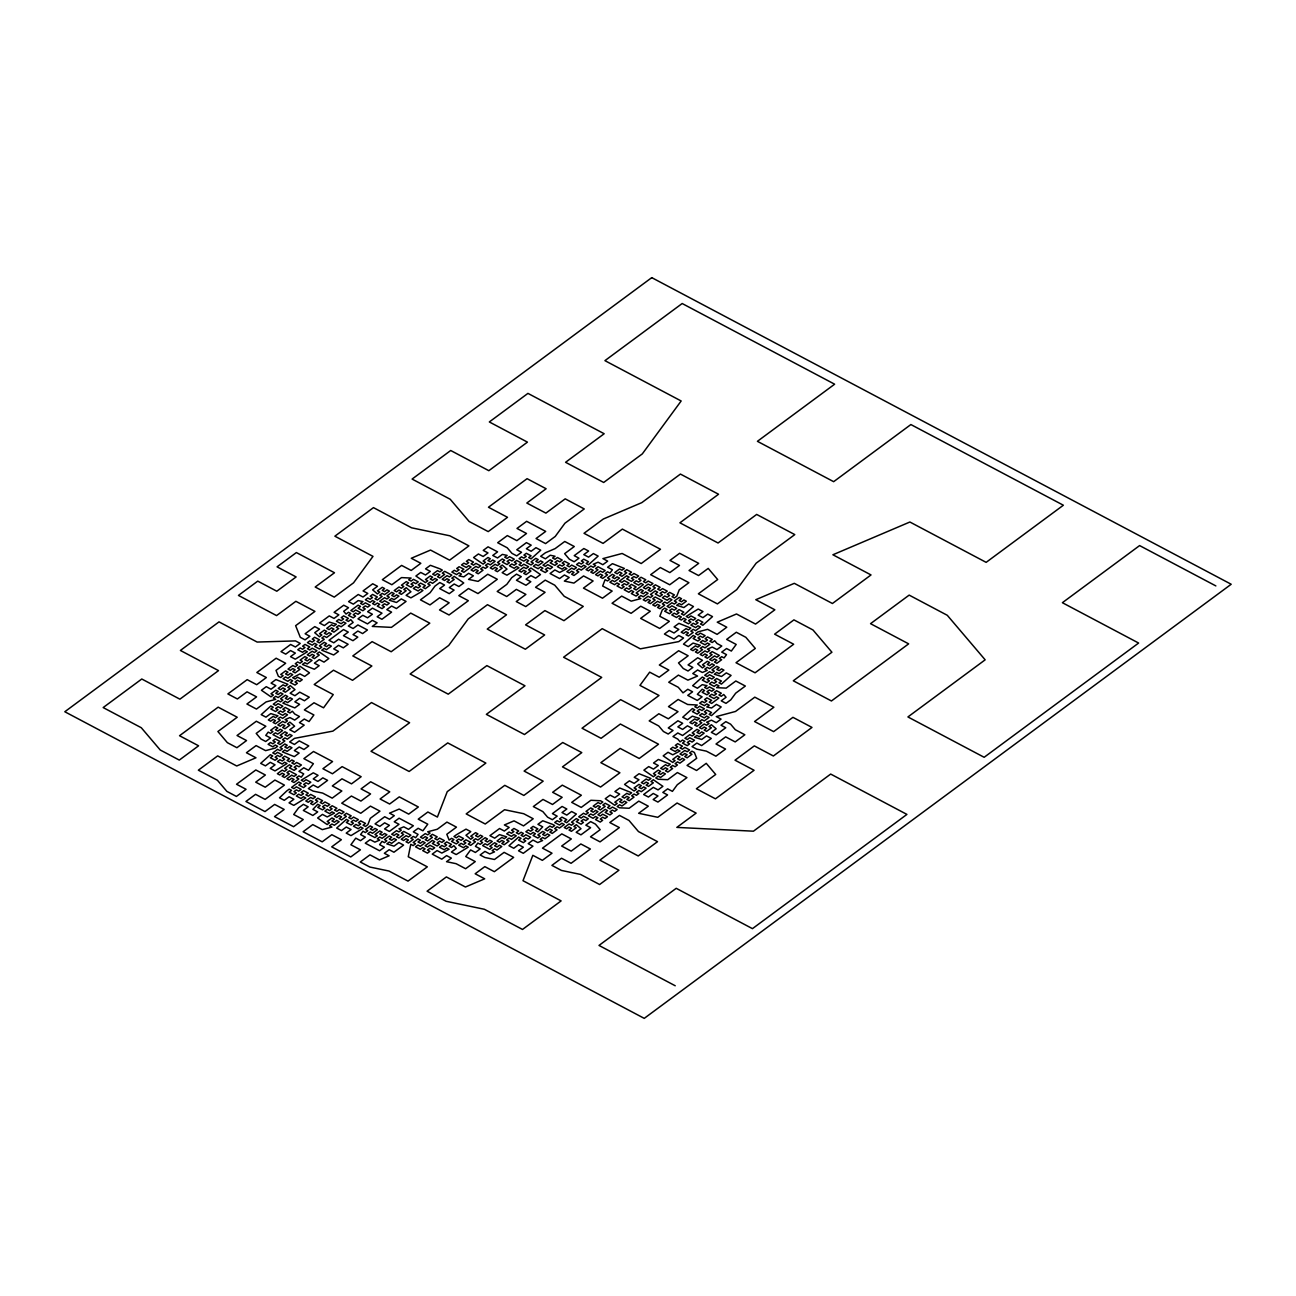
<?xml version="1.0" encoding="UTF-8"?>
<svg xmlns="http://www.w3.org/2000/svg" width="1296" height="1296" viewBox="0 0 1296 1296"><rect width="100%" height="100%" fill="white"/><g stroke="black" fill="none" stroke-linecap="round" stroke-linejoin="round"><path stroke-width="1.5" d="M1215.859 585.922L1139.605 545.584L1062.38 602.705L1138.617 643.043L984.15 757.285L907.913 716.947L985.154 659.826L947.279 615.292L909.16 595.107L870.539 623.668L908.658 643.853L831.433 700.974L793.298 680.789L831.919 652.228L812.981 629.969L793.93 619.877L774.619 634.165L793.67 644.242L755.066 672.802L735.998 662.726L755.309 648.437L745.832 637.308L736.306 632.254L726.651 639.398L736.193 644.452L731.333 651.062L726.57 648.535L721.742 652.115L726.505 654.626L724.075 657.931L721.694 656.683L719.28 658.465L721.661 659.729L716.834 663.293L714.452 662.029L716.866 660.247L714.485 658.984L712.071 660.766L709.69 659.518L714.517 655.938L716.899 657.202L719.312 655.42L712.152 651.629L709.738 653.427L712.136 654.674L707.308 658.255L704.911 656.991L707.324 655.209L704.943 653.945L702.529 655.727L700.148 654.464L704.975 650.9L707.357 652.163L709.771 650.381L707.389 649.118L712.201 647.06L716.963 649.588L721.791 646.024L717.028 643.496L714.663 640.71L712.249 642.492L709.868 641.245L712.282 639.446L707.519 636.935L705.105 638.717L707.486 639.981L705.073 641.763L702.691 640.499L700.277 642.281L705.04 644.809L707.454 643.027L709.835 644.29L705.008 647.854L702.626 646.591L700.213 648.373L702.594 649.636L697.766 653.2L695.385 651.953L697.799 650.155L695.417 648.907L693.004 650.689L690.622 649.426L695.45 645.862L697.831 647.109L700.245 645.327L693.085 643.075L688.257 646.639L683.494 644.128L693.166 635.461L695.547 636.725L693.133 638.507L697.896 641.018L700.31 639.236L697.928 637.972L700.342 636.19L702.724 637.454L705.137 635.672L700.375 633.145L697.961 634.927L695.579 633.679L697.993 631.881L707.6 629.321L717.125 634.36L726.781 627.215L717.255 622.177L736.501 613.98L755.552 624.073L774.862 609.8L755.795 599.708L794.302 583.33L832.421 603.499L871.025 574.938L832.907 554.769L909.889 522.013L986.143 562.351L1063.368 505.229L910.877 424.553L833.652 481.675L757.415 441.32L834.64 384.199L682.166 303.523L604.924 360.644L681.161 400.982L642.298 453.908L603.693 482.468L565.574 462.299L604.179 433.739L527.942 393.385L489.321 421.945L527.44 442.13L488.835 470.691L450.716 450.506L412.096 479.066L450.214 499.252L469.152 521.51L488.219 531.603L507.514 517.315L488.462 507.238L527.083 478.678L546.134 488.754L526.824 503.042L545.891 513.119L565.202 498.847L584.253 508.939L564.943 523.211L555.239 536.447L545.584 543.591L536.058 538.537L545.697 531.409L526.646 521.316L516.991 528.46L526.516 533.498L516.861 540.643L507.335 535.588L497.68 542.732L507.206 547.787L511.952 553.343L516.715 555.871L521.543 552.29L516.78 549.779L526.435 542.635L531.198 545.162L526.37 548.726L531.133 551.254L535.961 547.673L540.724 550.201L531.052 558.868L528.671 557.604L531.085 555.822L526.322 553.295L523.908 555.077L526.289 556.34L523.876 558.122L521.494 556.859L519.08 558.657L523.843 561.168L526.257 559.386L528.638 560.65L526.225 562.432L530.987 564.959L533.401 563.177L531.02 561.913L535.847 558.333L538.229 559.597L535.815 561.379L538.196 562.642L540.61 560.86L542.992 562.124L538.164 565.688L535.783 564.424L533.369 566.222L538.132 568.733L540.545 566.951L542.943 568.215L540.529 569.997L545.292 572.524L547.706 570.742L545.324 569.479L547.738 567.697L550.12 568.944L552.533 567.162L547.754 564.651L545.341 566.433L542.959 565.169L550.201 559.807L552.582 561.071L550.168 562.853L554.947 565.38L557.361 563.598L554.963 562.334L557.377 560.552L559.775 561.816L562.189 560.018L557.41 557.507L554.996 559.289L552.614 558.025L555.028 556.243L550.249 555.239L545.422 558.819L540.659 556.292L545.486 552.728L555.109 548.629L564.764 541.485L574.29 546.523L564.635 553.667L569.381 559.24L574.144 561.767L578.972 558.187L574.209 555.66L583.848 548.532L588.627 551.043L583.799 554.623L588.562 557.134L593.39 553.57L598.153 556.097L588.481 564.748L586.1 563.501L588.514 561.703L583.751 559.192L581.337 560.974L583.718 562.237L581.305 564.019L578.923 562.756L576.509 564.538L581.272 567.065L583.686 565.283L586.067 566.546L581.24 570.11L578.858 568.847L576.445 570.629L578.826 571.892L573.998 575.473L571.617 574.209L574.031 572.427L571.649 571.163L569.236 572.945L566.854 571.682L571.682 568.118L574.063 569.381L576.477 567.583L571.714 565.072L569.3 566.854L566.919 565.591L569.333 563.809L564.57 561.281L562.156 563.063L564.538 564.327L562.124 566.109L559.742 564.862L557.329 566.644L562.091 569.155L564.505 567.373L566.887 568.636L559.661 572.476L554.899 569.948L550.071 573.512L559.597 578.567L564.424 574.987L569.187 577.514L564.359 581.078L573.917 583.087L583.573 575.942L593.114 580.981L583.459 588.125L602.51 598.201L612.166 591.073L602.64 586.019L605.102 579.668L607.484 580.932L609.898 579.15L607.516 577.886L612.344 574.322L614.725 575.57L612.311 577.368L614.693 578.615L617.107 576.833L619.488 578.097L614.66 581.677L612.279 580.414L609.865 582.196L614.628 584.723L617.042 582.925L619.423 584.188L617.009 585.97L621.772 588.497L624.186 586.715L621.805 585.452L624.218 583.67L626.6 584.933L629.014 583.135L624.251 580.624L621.837 582.406L619.456 581.143L626.697 575.797L629.078 577.044L626.665 578.842L631.427 581.353L633.841 579.571L631.46 578.308L633.874 576.526L636.255 577.789L638.669 576.007L633.906 573.48L631.492 575.262L629.111 573.998L631.525 572.216L626.762 569.705L624.348 571.487L626.729 572.751L621.902 576.315L619.52 575.051L621.934 573.269L619.553 572.006L617.139 573.788L614.758 572.524L619.585 568.96L621.967 570.224L624.38 568.442L612.441 563.663L607.613 567.227L612.392 569.754L609.962 573.059L607.581 571.795L605.167 573.577L607.549 574.841L602.721 578.405L600.34 577.157L602.753 575.359L600.372 574.112L597.958 575.894L595.561 574.63L600.388 571.066L602.77 572.314L605.183 570.532L598.039 566.757L595.625 568.539L598.007 569.803L593.179 573.367L590.798 572.103L593.212 570.321L590.83 569.057L588.416 570.839L586.035 569.592L590.863 566.012L593.244 567.275L595.658 565.493L593.276 564.23L598.088 562.189L602.851 564.7L607.678 561.136L602.915 558.608L622.129 553.473L641.196 563.549L660.506 549.277L622.372 529.108L603.077 543.38L584.01 533.304L603.32 519.016L641.812 502.637L680.432 474.077L718.551 494.246L679.93 522.806L718.049 542.992L756.67 514.431L794.788 534.6L756.167 563.161L736.744 589.615L717.433 603.904L698.366 593.811L717.676 579.539L708.215 568.393L698.56 575.537L689.035 570.499L698.69 563.355L679.622 553.279L669.967 560.407L679.493 565.461L669.838 572.589L660.312 567.551L650.657 574.695L669.724 584.771L679.379 577.643L688.905 582.682L679.25 589.826L676.787 596.176L674.374 597.958L671.992 596.695L674.406 594.913L669.643 592.385L667.229 594.184L669.611 595.431L667.197 597.229L664.816 595.966L662.402 597.748L667.165 600.275L669.578 598.477L671.96 599.74L667.132 603.32L664.751 602.057L662.337 603.839L664.718 605.102L659.891 608.666L657.509 607.403L659.923 605.621L657.542 604.357L655.128 606.155L652.747 604.892L657.574 601.312L659.956 602.575L662.369 600.793L655.225 597.002L652.811 598.801L655.193 600.064L650.365 603.628L647.984 602.365L650.398 600.583L648.016 599.319L645.602 601.101L643.221 599.837L648.049 596.273L650.43 597.537L652.844 595.755L650.462 594.491L655.29 590.911L657.671 592.175L655.258 593.957L660.02 596.484L662.434 594.702L660.053 593.438L662.467 591.656L664.848 592.92L667.262 591.138L662.499 588.611L660.085 590.393L657.704 589.129L660.118 587.347L655.355 584.82L652.941 586.618L655.322 587.866L650.495 591.446L648.113 590.182L650.527 588.4L648.146 587.137L645.732 588.919L643.351 587.655L648.162 584.091L650.56 585.355L652.973 583.573L648.194 581.045L645.781 582.827L643.399 581.564L645.813 579.782L641.05 577.271L638.636 579.053L641.018 580.316L638.604 582.098L636.223 580.835L633.809 582.617L638.572 585.144L640.985 583.362L643.367 584.609L636.125 589.972L633.744 588.708L636.158 586.926L631.395 584.399L628.981 586.181L631.363 587.444L628.949 589.226L626.567 587.979L624.154 589.761L628.916 592.272L631.33 590.49L633.728 591.754L631.314 593.536L636.077 596.063L638.491 594.281L636.109 593.017L640.937 589.453L643.318 590.701L640.904 592.499L643.286 593.746L645.7 591.964L648.081 593.228L643.253 596.792L640.872 595.544L638.458 597.326L640.84 598.59L631.233 601.15L621.691 596.111L612.052 603.256L631.103 613.332L640.759 606.204L650.284 611.242L640.629 618.386L659.696 628.463L669.352 621.335L659.826 616.28L662.272 609.93L664.686 608.148L667.084 609.412L664.67 611.194L669.433 613.705L671.846 611.923L669.465 610.659L671.879 608.877L674.26 610.141L676.674 608.359L671.895 605.831L669.481 607.613L667.1 606.366L671.927 602.786L674.309 604.049L676.723 602.267L674.341 601.004L679.169 597.44L681.55 598.703L679.136 600.485L681.518 601.749L683.932 599.951L686.329 601.214L681.502 604.795L679.12 603.531L676.706 605.313L683.867 607.565L688.694 604.001L693.457 606.528L683.786 615.179L681.404 613.931L683.818 612.133L679.055 609.622L676.642 611.404L679.023 612.668L676.609 614.45L674.228 613.186L671.814 614.968L676.577 617.495L678.991 615.713L681.372 616.977L678.958 618.759L681.34 620.023L683.753 618.224L686.135 619.488L683.721 621.27L688.484 623.797L690.898 622.015L688.516 620.752L690.93 618.97L693.311 620.233L695.725 618.451L690.962 615.924L688.549 617.706L686.167 616.442L698.22 609.039L702.983 611.566L698.155 615.13L702.918 617.657L707.746 614.093L712.508 616.604L702.837 625.271L700.456 624.008L702.869 622.226L698.107 619.699L695.693 621.497L698.074 622.744L695.66 624.542L693.279 623.279L690.865 625.061L695.628 627.588L698.042 625.79L700.439 627.053L695.612 630.634L693.214 629.37L690.817 631.152L693.198 632.416L688.37 635.98L685.989 634.716L688.403 632.934L686.005 631.67L683.591 633.452L681.21 632.205L686.038 628.625L688.419 629.888L690.833 628.106L678.91 623.327L674.082 626.891L678.845 629.419L674.017 632.983L669.254 630.472L664.427 634.036L673.969 639.074L678.78 635.51L683.559 638.021L678.731 641.601L640.321 648.842L602.203 628.673L563.582 657.234L601.717 677.403L524.475 734.524L486.356 714.355L524.977 685.795L486.859 665.609L448.238 694.17L410.119 674.001L448.724 645.44L468.164 618.986L487.474 604.697L506.525 614.79L487.231 629.062L525.35 649.231L544.66 634.959L525.593 624.866L544.903 610.594L563.954 620.671L583.265 606.398L564.214 596.306L554.737 585.176L545.211 580.138L535.556 587.266L545.081 592.321L525.771 606.593L516.245 601.555L525.901 594.41L516.375 589.372L506.72 596.516L497.194 591.462L506.833 584.334L511.693 577.708L516.521 574.144L521.284 576.671L516.456 580.235L525.998 585.274L530.825 581.71L526.063 579.182L530.89 575.618L535.653 578.129L540.481 574.565L530.955 568.004L528.541 569.786L530.923 571.05L526.095 574.614L523.714 573.35L526.127 571.568L523.746 570.305L521.332 572.103L518.951 570.839L523.778 567.259L526.16 568.523L528.574 566.741L523.811 564.214L521.397 566.012L519.016 564.748L521.429 562.95L516.667 560.439L514.253 562.221L516.634 563.485L514.22 565.267L511.839 564.003L509.425 565.785L514.188 568.312L516.602 566.53L518.983 567.794L506.93 575.197L502.168 572.67L506.995 569.106L502.249 565.056L499.835 566.838L502.216 568.102L497.389 571.666L495.007 570.418L497.421 568.62L495.04 567.356L492.626 569.155L490.244 567.891L495.072 564.311L497.453 565.574L499.867 563.792L497.486 562.529L502.313 558.965L504.695 560.228L502.281 562.01L507.044 564.538L509.458 562.739L507.076 561.492L509.49 559.694L511.871 560.957L514.285 559.175L509.522 556.648L507.109 558.446L504.727 557.183L507.141 555.401L502.362 554.396L497.534 557.96L492.755 555.449L497.583 551.869L488.057 546.831L483.23 550.395L487.993 552.922L483.165 556.486L478.402 553.975L473.575 557.539L483.1 564.1L485.514 562.318L483.116 561.055L487.944 557.491L490.325 558.754L487.912 560.536L490.309 561.8L492.723 560.018L495.104 561.265L490.277 564.845L487.895 563.582L485.482 565.364L487.863 566.627L485.449 568.409L483.068 567.146L480.654 568.944L483.035 570.191L478.208 573.772L475.826 572.508L478.24 570.726L475.859 569.462L473.445 571.244L471.064 569.981L475.875 566.417L478.273 567.68L480.686 565.898L475.907 563.371L473.494 565.153L471.112 563.89L473.526 562.108L468.763 559.58L466.349 561.379L468.731 562.626L466.317 564.424L463.936 563.161L461.522 564.943L466.285 567.47L468.698 565.672L471.08 566.935L463.838 572.297L461.457 571.034L463.871 569.252L459.108 566.725L456.694 568.507L459.076 569.77L456.662 571.552L454.28 570.305L451.867 572.087L456.629 574.598L459.043 572.816L461.441 574.079L459.027 575.861L463.806 576.866L468.634 573.302L473.396 575.813L468.569 579.393L478.127 581.386L487.782 574.241L497.308 579.28L477.997 593.568L468.472 588.53L458.816 595.658L468.342 600.712L449.048 614.984L439.506 609.946L449.161 602.802L439.636 597.764L429.98 604.908L420.455 599.854L430.11 592.709L434.97 586.1L439.781 582.536L444.56 585.047L439.733 588.627L449.258 593.665L454.086 590.101L449.323 587.574L454.151 584.01L458.914 586.521L463.741 582.957L454.216 576.396L451.818 578.178L454.199 579.442L449.372 583.006L446.99 581.742L449.404 579.96L447.007 578.696L444.593 580.478L442.211 579.231L447.039 575.651L449.42 576.914L451.834 575.132L444.69 571.342L442.276 573.124L444.658 574.387L439.83 577.967L437.449 576.704L439.862 574.922L437.481 573.658L435.067 575.44L432.686 574.177L437.513 570.613L439.895 571.876L442.309 570.078L439.927 568.831L430.385 565.299L425.558 568.879L430.321 571.39L425.493 574.97L420.73 572.443L415.903 576.007L425.412 582.584L427.826 580.802L425.444 579.539L430.272 575.959L432.653 577.222L430.24 579.004L432.621 580.268L435.035 578.486L437.416 579.749L432.589 583.313L430.207 582.05L427.793 583.848L430.175 585.095L425.347 588.676L422.966 587.412L425.38 585.63L420.617 583.103L418.203 584.885L420.584 586.148L418.171 587.93L415.789 586.683L413.375 588.465L418.138 590.976L420.552 589.194L422.933 590.458L420.52 592.24L410.897 597.861L406.118 595.334L410.945 591.77L406.199 587.72L403.785 589.502L406.166 590.765L401.339 594.346L398.957 593.082L401.371 591.3L398.99 590.036L396.576 591.818L394.195 590.555L399.022 586.991L401.404 588.254L403.817 586.456L401.436 585.209L406.264 581.629L408.645 582.892L406.231 584.674L410.994 587.201L413.408 585.419L411.026 584.156L413.44 582.374L415.822 583.637L418.235 581.839L413.473 579.328L411.059 581.11L408.677 579.847L411.091 578.065L401.517 577.595L391.862 584.723L382.336 579.685L401.63 565.412L411.172 570.451L420.827 563.306L411.286 558.268L430.531 550.071L449.599 560.164L468.909 545.875L449.842 535.799L411.593 527.812L373.475 507.627L334.87 536.188L372.989 556.373L353.549 582.827L334.238 597.116L315.187 587.023L334.498 572.751L296.379 552.566L277.069 566.854L296.12 576.947L276.809 591.219L257.758 581.126L238.448 595.415L276.566 615.584L295.877 601.312L314.944 611.388L295.634 625.676L300.299 637.324L305.062 639.851L309.89 636.287L305.127 633.76L314.782 626.616L319.545 629.143L314.717 632.707L319.464 636.757L321.878 634.975L319.496 633.712L324.324 630.148L326.705 631.395L324.292 633.193L326.673 634.441L329.087 632.659L331.468 633.922L326.657 637.486L324.259 636.239L321.845 638.021L324.243 639.284L319.415 642.848L317.018 641.585L319.432 639.803L314.669 637.276L312.255 639.074L314.636 640.321L312.223 642.119L309.841 640.856L307.427 642.638L312.206 645.165L314.62 643.367L317.002 644.63L314.588 646.412L319.351 648.94L321.764 647.158L319.383 645.894L324.211 642.33L326.592 643.577L324.178 645.376L326.56 646.623L328.973 644.841L331.355 646.105L326.527 649.669L324.146 648.421L321.732 650.203L333.655 654.982L338.483 651.418L333.72 648.891L338.548 645.327L343.31 647.838L348.138 644.274L338.612 639.236L333.785 642.8L329.022 640.273L343.505 629.564L348.268 632.092L343.44 635.656L352.966 640.694L357.793 637.13L353.03 634.603L357.858 631.039L362.621 633.566L367.448 629.986L357.923 624.947L353.095 628.511L348.316 626L353.144 622.42L350.779 619.65L348.365 621.432L345.983 620.168L348.397 618.386L343.634 615.859L341.221 617.641L343.602 618.905L341.188 620.687L338.807 619.423L336.393 621.221L341.156 623.732L343.57 621.95L345.951 623.214L341.123 626.778L338.742 625.514L336.328 627.313L338.71 628.56L333.882 632.14L331.501 630.877L333.914 629.095L331.533 627.831L329.119 629.613L326.738 628.349L331.565 624.785L333.947 626.049L336.361 624.267L329.2 621.999L324.373 625.579L319.61 623.052L329.265 615.908L334.028 618.435L338.855 614.855L334.093 612.344L343.748 605.2L348.511 607.727L343.683 611.291L346.048 614.077L348.462 612.295L350.843 613.559L348.43 615.341L353.192 617.852L355.606 616.07L353.225 614.806L355.639 613.024L358.02 614.288L360.434 612.506L355.671 609.979L353.257 611.761L350.876 610.513L358.117 605.151L360.499 606.415L358.085 608.197L362.848 610.724L365.261 608.926L362.88 607.678L365.294 605.88L367.675 607.144L370.089 605.362L365.326 602.834L362.912 604.633L360.531 603.369L362.945 601.587L358.166 600.583L353.338 604.147L348.575 601.636L358.231 594.491L362.993 597.019L367.821 593.438L363.058 590.927L372.713 583.783L377.476 586.294L372.649 589.874L377.395 593.908L379.809 592.126L377.428 590.863L382.255 587.299L384.637 588.562L382.223 590.344L384.604 591.608L387.018 589.826L389.399 591.089L384.572 594.653L382.19 593.39L379.777 595.172L382.158 596.435L377.33 599.999L374.949 598.752L377.363 596.954L372.6 594.443L370.186 596.225L372.568 597.488L370.154 599.27L367.772 598.007L365.359 599.789L370.121 602.316L372.535 600.534L374.917 601.798L372.503 603.58L374.884 604.843L377.298 603.045L379.679 604.309L377.266 606.107L382.028 608.618L384.442 606.836L382.061 605.572L384.475 603.79L386.856 605.054L389.27 603.272L384.507 600.745L382.093 602.527L379.712 601.263L384.539 597.699L386.921 598.963L389.335 597.181L386.953 595.917L391.781 592.337L394.162 593.6L391.748 595.382L394.13 596.646L396.544 594.864L398.925 596.128L394.097 599.692L391.716 598.428L389.302 600.226L396.463 602.478L401.29 598.914L406.069 601.425L396.414 608.569L391.635 606.042L386.824 609.622L391.586 612.133L381.931 619.277L377.168 616.766L381.996 613.186L372.454 608.148L367.627 611.712L372.389 614.239L367.562 617.803L362.799 615.292L357.971 618.856L367.513 623.894L372.341 620.33L377.104 622.858L372.276 626.422L391.424 627.377L410.735 613.089L429.802 623.182L391.181 651.742L372.114 641.65L352.804 655.938L371.871 666.014L352.561 680.303L333.509 670.21L314.199 684.499L333.25 694.575L323.546 707.81L314.005 702.772L304.349 709.9L313.891 714.955L309.031 721.564L304.268 719.037L299.441 722.617L304.204 725.128L294.548 732.272L289.786 729.745L294.613 726.181L289.867 722.131L287.453 723.929L289.834 725.177L285.007 728.757L282.625 727.493L285.039 725.711L282.641 724.448L280.244 726.23L277.846 724.966L282.674 721.402L285.055 722.666L287.469 720.884L285.088 719.62L289.899 717.563L294.678 720.09L299.489 716.526L294.727 713.999L292.361 711.212L289.948 712.994L287.566 711.747L289.98 709.949L285.217 707.438L282.803 709.22L285.185 710.483L282.771 712.265L280.39 711.002L277.976 712.784L282.739 715.311L285.152 713.529L287.534 714.793L282.706 718.357L280.325 717.093L277.911 718.875L280.292 720.139L275.465 723.719L273.083 722.455L275.497 720.673L273.116 719.41L270.702 721.192L268.321 719.928L273.148 716.364L275.53 717.628L277.943 715.829L270.783 713.578L265.955 717.142L261.193 714.631L270.864 705.964L273.245 707.227L270.832 709.009L275.594 711.536L278.008 709.738L275.627 708.475L278.041 706.693L280.422 707.956L282.836 706.174L278.073 703.647L275.659 705.429L273.278 704.182L278.105 700.601L280.487 701.865L282.901 700.083L280.519 698.819L285.347 695.255L287.728 696.519L285.314 698.301L287.696 699.565L290.11 697.766L292.491 699.03L287.663 702.61L285.282 701.347L282.868 703.129L294.791 707.908L299.619 704.344L294.856 701.816L299.684 698.252L304.447 700.763L309.274 697.199L299.749 692.161L294.921 695.725L290.158 693.198L294.986 689.634L290.223 685.584L287.809 687.382L290.207 688.63L285.379 692.21L282.982 690.946L285.395 689.164L283.014 687.901L280.6 689.683L278.219 688.419L283.046 684.855L285.428 686.119L287.842 684.32L275.918 679.541L271.091 683.122L275.854 685.633L271.026 689.213L266.263 686.686L261.436 690.266L270.945 696.827L273.359 695.045L270.977 693.781L275.805 690.201L278.186 691.465L275.773 693.247L278.17 694.51L280.584 692.728L282.965 693.992L278.138 697.556L275.756 696.292L273.343 698.09L275.724 699.338L266.117 701.914L256.462 709.058L246.92 704.02L256.576 696.875L247.05 691.837L237.395 698.965L227.869 693.927L247.18 679.655L256.705 684.693L266.36 677.549L256.835 672.511L276.129 658.222L285.671 663.277L276.016 670.405L278.348 676.237L280.73 677.5L283.144 675.718L280.762 674.455L285.59 670.891L287.971 672.138L285.557 673.936L287.939 675.184L290.353 673.402L292.734 674.665L287.906 678.229L285.525 676.982L283.111 678.764L287.874 681.275L290.288 679.493L292.669 680.756L290.255 682.538L295.018 685.066L297.432 683.284L295.051 682.02L297.464 680.238L299.846 681.502L302.26 679.703L297.497 677.192L295.083 678.974L292.702 677.711L299.927 673.888L304.69 676.399L309.517 672.835L300.008 666.274L297.594 668.056L299.975 669.319L295.148 672.883L292.766 671.62L295.18 669.838L292.799 668.574L290.385 670.356L288.004 669.092L292.831 665.528L295.213 666.792L297.626 665.01L295.245 663.746L297.659 661.964L300.04 663.228L302.454 661.43L300.073 660.182L304.9 656.602L307.282 657.866L304.868 659.648L307.249 660.911L309.663 659.129L312.044 660.393L307.217 663.957L304.835 662.693L302.422 664.475L314.345 669.254L319.172 665.69L314.41 663.163L319.237 659.599L324 662.126L328.828 658.546L319.318 651.985L316.904 653.767L319.286 655.031L314.458 658.595L312.077 657.347L314.491 655.549L312.109 654.302L309.695 656.084L307.314 654.82L312.142 651.256L314.523 652.504L316.937 650.722L312.174 648.211L309.76 649.993L307.379 648.729L309.793 646.947L305.014 644.42L302.6 646.202L304.981 647.465L302.584 649.247L300.186 647.984L297.772 649.782L302.551 652.293L304.965 650.511L307.346 651.775L295.294 659.178L290.531 656.651L295.358 653.087L290.579 650.56L285.752 654.14L280.989 651.613L290.644 644.468L295.407 646.996L300.235 643.415L295.472 640.904L257.143 642.055L219.008 621.886L180.403 650.446L218.522 670.615L179.901 699.176L141.782 679.007L103.162 707.567L141.296 727.736L160.234 749.995L179.285 760.088L198.596 745.799L179.528 735.723L218.149 707.162L237.217 717.239L217.906 731.527L227.367 742.657L236.909 747.711L246.548 740.567L237.022 735.512L256.333 721.24L265.858 726.278L256.203 733.423L260.95 738.995L265.712 741.506L270.54 737.942L265.777 735.415L268.207 732.11L270.589 733.374L273.002 731.592L270.605 730.328L275.432 726.764L277.83 728.012L275.416 729.81L277.798 731.057L280.211 729.275L282.593 730.539L277.765 734.103L275.384 732.856L272.97 734.638L280.114 738.412L282.528 736.63L280.147 735.367L284.974 731.803L287.356 733.066L284.942 734.848L287.323 736.112L289.737 734.33L292.118 735.577L287.291 739.157L284.909 737.894L282.496 739.676L284.877 740.939L280.049 744.503L277.668 743.24L280.082 741.458L275.319 738.947L272.905 740.729L275.287 741.992L272.873 743.774L270.491 742.511L268.078 744.293L272.84 746.82L275.254 745.038L277.636 746.285L275.222 748.084L265.615 750.643L256.09 745.605L246.434 752.749L255.96 757.787L236.714 765.985L217.663 755.892L198.353 770.18L217.404 780.257L226.881 791.386L236.407 796.441L246.062 789.296L236.536 784.258L255.83 769.97L265.372 775.008L255.717 782.152L265.243 787.207L274.898 780.062L284.423 785.101L265.113 799.389L255.587 794.335L245.932 801.479L265 811.571L274.655 804.427L284.18 809.465L274.525 816.61L293.593 826.702L303.248 819.558L293.706 814.504L298.566 807.894L303.394 804.33L308.156 806.841L303.329 810.421L312.871 815.459L317.698 811.895L312.919 809.368L317.763 804.281L320.144 805.529L317.731 807.327L322.51 809.838L324.923 808.056L322.542 806.792L324.956 805.01L327.337 806.274L329.751 804.492L324.972 801.965L322.558 803.747L320.177 802.483L322.591 800.701L317.828 798.19L315.414 799.972L317.795 801.236L312.968 804.8L310.586 803.536L313 801.754L310.619 800.491L308.205 802.273L305.824 801.025L310.651 797.445L313.033 798.709L315.446 796.927L310.684 794.399L308.27 796.181L305.888 794.918L308.302 793.136L303.539 790.625L301.126 792.407L303.507 793.67L301.093 795.452L298.712 794.189L296.298 795.971L301.061 798.498L303.475 796.716L305.856 797.963L293.803 805.367L289.04 802.856L293.868 799.276L289.105 796.765L284.278 800.329L279.515 797.801L286.772 790.933L289.186 789.151L291.568 790.414L289.154 792.196L293.917 794.707L296.33 792.925L293.949 791.662L296.363 789.88L298.744 791.143L301.158 789.361L296.395 786.834L293.981 788.616L291.6 787.369L298.825 782.006L301.223 783.27L298.809 785.052L303.572 787.579L305.986 785.781L303.604 784.534L306.018 782.735L308.399 783.999L310.813 782.217L306.034 779.69L303.637 781.488L301.239 780.224L313.292 772.821L318.071 775.348L313.243 778.912L318.006 781.439L322.834 777.859L327.596 780.386L317.941 787.531L313.178 785.003L308.351 788.567L313.114 791.095L322.672 793.087L332.197 798.142L341.852 790.997L332.327 785.943L341.982 778.815L351.508 783.853L361.163 776.709L342.112 766.633L332.456 773.761L322.915 768.722L332.57 761.578L313.519 751.502L303.863 758.646L313.389 763.684L308.529 770.294L303.766 767.783L298.939 771.347L303.701 773.874L301.271 777.179L298.89 775.915L296.476 777.697L298.858 778.961L294.03 782.525L291.649 781.277L294.062 779.479L291.681 778.232L289.267 780.014L286.886 778.75L291.713 775.17L294.095 776.434L296.509 774.652L289.364 770.877L286.951 772.659L289.332 773.923L284.504 777.487L282.123 776.223L284.537 774.441L282.155 773.177L279.742 774.959L277.36 773.712L282.188 770.132L284.569 771.395L286.983 769.613L284.602 768.35L289.429 764.786L291.811 766.033L289.397 767.831L294.16 770.342L296.573 768.56L294.192 767.297L296.606 765.515L298.987 766.778L301.401 764.996L296.638 762.469L294.224 764.251L291.843 762.988L294.257 761.206L291.875 759.942L289.462 761.74L287.08 760.477L289.494 758.695L284.715 756.167L282.301 757.949L284.699 759.213L282.285 760.995L279.904 759.731L277.49 761.53L282.253 764.041L284.666 762.259L287.048 763.522L274.995 770.926L270.232 768.398L275.06 764.834L270.281 762.307L265.453 765.871L260.69 763.36L270.362 754.693L272.743 755.957L270.329 757.739L275.092 760.266L277.506 758.484L275.125 757.22L277.538 755.422L279.92 756.686L282.334 754.904L277.571 752.377L275.157 754.175L272.776 752.911L277.603 749.331L279.985 750.595L282.398 748.813L280.017 747.549L284.845 743.985L287.226 745.249L284.812 747.031L287.194 748.294L289.607 746.512L291.989 747.76L287.161 751.34L284.78 750.076L282.366 751.858L294.305 756.637L299.133 753.073L294.354 750.546L299.182 746.982L303.961 749.493L308.788 745.929L299.246 740.891L294.419 744.455L289.656 741.944L294.484 738.364L332.878 731.122L371.498 702.562L409.617 722.731L371.012 751.291L409.131 771.476L447.736 742.916L485.87 763.085L447.25 791.645L437.4 817.063L427.874 812.009L418.219 819.153L427.761 824.191L422.901 830.817L418.138 828.29L413.311 831.854L418.073 834.381L415.643 837.686L413.262 836.438L410.848 838.22L413.23 839.484L408.402 843.048L406.021 841.784L408.434 840.002L406.053 838.739L403.639 840.521L401.258 839.257L406.085 835.693L408.467 836.957L410.881 835.175L403.72 831.384L401.306 833.166L403.704 834.43L398.876 838.01L396.479 836.746L398.893 834.964L396.511 833.701L394.097 835.483L391.716 834.219L396.544 830.655L398.925 831.919L401.339 830.12L398.957 828.873L403.769 826.816L408.532 829.343L413.359 825.763L399.071 818.213L394.243 821.777L399.006 824.305L389.351 831.433L384.588 828.922L389.416 825.341L384.653 822.83L379.825 826.394L375.062 823.867L384.718 816.739L389.48 819.25L394.308 815.686L389.545 813.159L399.168 809.06L408.694 814.115L418.349 806.971L399.281 796.878L389.626 804.022L380.101 798.984L389.756 791.84L370.688 781.763L361.049 788.891L370.575 793.946L360.92 801.074L351.394 796.036L341.739 803.18L360.79 813.256L370.445 806.128L379.971 811.166L370.332 818.311L367.87 824.661L365.456 826.443L363.074 825.179L365.488 823.397L360.709 820.87L358.312 822.668L360.693 823.916L358.279 825.714L355.898 824.45L353.484 826.232L358.247 828.76L360.661 826.961L363.042 828.225L350.989 835.628L346.226 833.117L351.054 829.537L346.275 827.026L341.464 830.59L336.685 828.063L346.356 819.412L348.737 820.66L346.324 822.458L351.086 824.969L353.5 823.187L351.119 821.923L353.533 820.141L355.914 821.405L358.328 819.623L353.565 817.096L351.151 818.878L348.77 817.614L351.184 815.832L346.421 813.305L344.007 815.103L346.388 816.35L341.561 819.931L339.179 818.667L341.593 816.885L339.212 815.621L336.798 817.403L334.417 816.14L339.244 812.576L341.626 813.839L344.039 812.057L339.277 809.53L336.863 811.312L334.481 810.049L336.895 808.267L332.132 805.756L329.719 807.538L332.1 808.801L329.686 810.583L327.305 809.32L324.891 811.102L329.654 813.629L332.068 811.847L334.449 813.094L327.224 816.934L322.461 814.406L317.633 817.987L327.143 824.548L329.557 822.766L327.175 821.502L332.003 817.938L334.384 819.185L331.97 820.984L334.352 822.231L336.766 820.449L339.147 821.713L334.319 825.277L331.938 824.029L329.524 825.811L331.906 827.075L322.299 829.634L312.773 824.596L303.118 831.74L322.186 841.817L331.841 834.689L341.366 839.727L331.711 846.871L350.762 856.948L360.418 849.82L350.892 844.765L355.752 838.156L360.515 840.667L365.342 837.103L360.58 834.575L363.01 831.271L365.391 832.534L367.805 830.752L365.423 829.489L370.251 825.925L372.632 827.188L370.219 828.97L372.6 830.234L375.014 828.436L377.395 829.699L372.568 833.279L370.186 832.016L367.772 833.798L374.917 837.572L377.33 835.79L374.949 834.527L379.777 830.963L382.158 832.226L379.744 834.008L382.126 835.272L384.539 833.49L386.921 834.737L382.093 838.318L379.712 837.054L377.298 838.836L379.679 840.1L374.868 842.141L370.105 839.63L365.278 843.194L379.582 850.759L384.41 847.195L379.631 844.668L382.061 841.363L384.442 842.627L386.856 840.845L384.475 839.581L389.302 836.001L391.684 837.265L389.27 839.047L391.667 840.31L394.081 838.528L396.463 839.792L391.635 843.356L389.254 842.092L386.84 843.89L394 846.142L398.828 842.578L403.591 845.089L393.935 852.233L389.173 849.706L384.345 853.286L389.108 855.797L379.485 859.896L369.959 854.858L360.304 862.002L369.83 867.04L388.946 871.025L408.013 881.118L427.324 866.846L408.256 856.753L410.783 844.312L413.165 845.575L415.579 843.777L413.197 842.53L418.025 838.949L420.406 840.213L417.992 841.995L420.374 843.259L422.788 841.477L425.169 842.74L420.341 846.304L417.96 845.041L415.546 846.823L420.309 849.35L422.723 847.568L425.104 848.831L422.69 850.613L427.453 853.124L429.867 851.342L427.486 850.079L429.899 848.297L432.281 849.56L434.695 847.778L429.932 845.251L427.518 847.033L425.137 845.786L432.378 840.424L434.759 841.687L432.346 843.469L437.108 845.996L439.522 844.214L437.141 842.951L439.555 841.169L441.936 842.416L444.35 840.634L439.587 838.123L437.173 839.905L434.792 838.642L437.206 836.86L432.443 834.332L430.029 836.114L432.41 837.378L427.583 840.942L425.201 839.695L427.615 837.896L425.234 836.649L422.82 838.431L420.439 837.167L425.266 833.603L427.648 834.851L430.061 833.069L427.68 831.805L437.287 829.246L446.942 822.101L456.467 827.14L446.812 834.284L449.145 840.116L451.559 838.334L453.94 839.581L451.526 841.379L456.305 843.89L458.719 842.108L456.322 840.845L458.735 839.063L461.133 840.326L463.531 838.544L458.768 836.017L456.354 837.799L453.973 836.536L456.386 834.754L466.025 829.132L470.788 831.659L465.961 835.24L470.723 839.273L473.137 837.491L470.756 836.228L475.567 832.664L477.965 833.927L475.551 835.709L477.932 836.973L480.346 835.175L482.728 836.438L477.9 840.019L475.519 838.755L473.105 840.537L475.486 841.801L470.659 845.365L468.277 844.101L470.691 842.319L465.928 839.808L463.514 841.59L465.896 842.854L463.482 844.636L461.101 843.372L458.687 845.154L463.45 847.681L465.863 845.899L468.245 847.147L456.192 854.55L451.429 852.039L456.257 848.459L453.892 845.672L451.478 847.471L449.096 846.207L451.51 844.425L446.731 841.898L444.317 843.68L446.699 844.943L444.285 846.725L441.904 845.462L439.49 847.26L444.269 849.771L446.683 847.989L449.064 849.253L441.839 853.076L437.06 850.565L432.248 854.129L441.774 859.167L446.602 855.603L451.364 858.13L446.537 861.694L456.095 863.687L465.62 868.741L475.276 861.597L465.75 856.559L470.61 849.933L475.373 852.46L480.2 848.88L475.438 846.369L477.868 843.064L480.249 844.312L482.663 842.53L480.281 841.266L485.109 837.702L487.49 838.966L485.077 840.748L487.458 842.011L489.872 840.229L492.253 841.493L487.426 845.057L485.044 843.793L482.63 845.575L489.775 849.366L492.188 847.584L489.807 846.32L494.635 842.74L497.016 844.004L494.602 845.786L496.984 847.049L499.397 845.267L501.779 846.531L496.951 850.095L494.57 848.831L492.156 850.63L494.537 851.877L489.726 853.934L484.963 851.407L480.136 854.987L484.898 857.498L494.473 859.491L504.112 852.363L513.653 857.401L494.343 871.673L484.817 866.635L475.162 873.779L484.688 878.818L465.442 887.015L446.375 876.922L427.081 891.211L446.132 901.287L484.38 909.274L522.499 929.459L561.119 900.898L523.001 880.713L532.834 855.311L542.36 860.35L552.015 853.205L542.489 848.167L561.8 833.879L571.325 838.933L561.67 846.061L571.196 851.116L580.851 843.971L590.393 849.01L571.082 863.298L561.541 858.244L551.902 865.388L561.427 870.426L580.543 874.427L599.611 884.52L618.921 870.232L599.854 860.139L619.164 845.867L638.231 855.959L657.526 841.671L638.474 831.578L628.997 820.449L619.472 815.411L609.817 822.555L619.342 827.593L600.048 841.865L590.506 836.827L600.161 829.683L595.431 824.126L590.668 821.599L585.841 825.163L590.603 827.69L580.948 834.835L576.185 832.307L581.013 828.743L576.266 824.693L573.853 826.475L576.234 827.739L571.406 831.319L569.025 830.056L571.439 828.274L569.057 827.01L566.644 828.792L564.262 827.528L569.09 823.964L571.471 825.228L573.885 823.43L571.504 822.182L576.331 818.602L578.713 819.866L576.299 821.648L581.062 824.175L583.475 822.393L581.094 821.129L583.508 819.347L585.889 820.595L588.303 818.813L583.54 816.302L581.126 818.084L578.729 816.82L583.556 813.256L585.954 814.504L588.352 812.722L585.97 811.458L590.798 807.894L593.179 809.158L590.765 810.94L593.163 812.203L595.577 810.421L597.958 811.669L593.131 815.249L590.749 813.985L588.335 815.767L593.098 818.294L595.512 816.512L597.893 817.776L595.48 819.558L600.242 822.069L602.656 820.287L600.275 819.023L602.689 817.241L605.07 818.505L607.484 816.723L602.721 814.196L600.307 815.978L597.926 814.714L605.167 809.368L607.549 810.632L605.135 812.414L609.898 814.941L612.311 813.143L609.93 811.895L612.344 810.097L614.725 811.361L617.139 809.579L612.376 807.052L609.962 808.85L607.581 807.586L609.995 805.804L605.216 803.277L602.802 805.059L605.2 806.323L600.372 809.887L597.991 808.623L600.388 806.841L598.007 805.577L595.593 807.376L593.212 806.112L598.039 802.532L600.421 803.795L602.834 802.013L600.453 800.75L590.879 800.28L581.224 807.424L571.698 802.37L581.353 795.242L562.286 785.149L552.631 792.293L562.172 797.332L552.517 804.476L542.975 799.438L533.336 806.566L542.862 811.62L547.592 817.177L552.355 819.704L557.183 816.14L552.42 813.613L562.075 806.468L566.838 808.996L562.01 812.56L566.773 815.087L571.601 811.507L576.364 814.034L566.692 822.701L564.311 821.437L566.725 819.655L561.962 817.128L559.548 818.91L561.929 820.174L559.516 821.956L557.134 820.708L554.72 822.49L559.483 825.001L561.897 823.219L564.295 824.483L559.467 828.047L557.069 826.799L554.656 828.581L557.053 829.845L552.226 833.409L549.844 832.145L552.258 830.363L549.86 829.1L547.447 830.882L545.065 829.634L549.893 826.054L552.274 827.318L554.688 825.536L552.307 824.272L542.765 820.757L537.937 824.321L542.7 826.848L537.856 831.935L535.475 830.671L537.889 828.889L533.126 826.362L530.712 828.16L533.093 829.408L530.68 831.206L528.298 829.942L525.884 831.724L530.647 834.251L533.061 832.453L535.442 833.717L533.029 835.499L537.808 838.026L540.221 836.244L537.824 834.98L542.651 831.416L545.033 832.68L542.635 834.462L545.017 835.726L547.43 833.927L549.812 835.191L544.984 838.771L542.603 837.508L540.189 839.29L542.57 840.553L537.759 842.594L532.996 840.067L528.169 843.647L532.931 846.175L523.276 853.303L518.513 850.792L523.341 847.211L518.562 844.7L513.751 848.264L508.972 845.737L518.643 837.086L521.024 838.334L518.611 840.132L523.373 842.643L525.787 840.861L523.406 839.597L525.82 837.815L528.201 839.079L530.615 837.297L525.852 834.77L523.438 836.552L521.057 835.288L523.471 833.506L521.089 832.243L518.675 834.041L516.294 832.777L518.708 830.995L513.945 828.468L511.531 830.25L513.913 831.514L511.499 833.296L509.117 832.032L506.704 833.814L511.466 836.341L513.88 834.559L516.262 835.823L511.434 839.387L509.053 838.123L506.639 839.905L509.02 841.169L504.193 844.749L501.811 843.485L504.225 841.703L501.844 840.44L499.43 842.222L497.048 840.958L501.876 837.394L504.257 838.658L506.671 836.86L499.511 834.608L494.683 838.172L489.92 835.661L499.576 828.517L504.338 831.044L509.166 827.464L504.403 824.953L514.026 820.854L523.552 825.892L533.207 818.748L523.681 813.71L504.549 809.725L485.239 823.997L466.187 813.904L504.792 785.344L523.859 795.436L543.17 781.164L524.102 771.071L562.723 742.511L581.791 752.603L562.48 766.876L600.599 787.045L619.909 772.772L600.842 762.68L620.152 748.408L639.22 758.484L658.514 744.212L620.395 724.043L601.085 738.315L582.034 728.222L620.654 699.662L639.706 709.754L659.016 695.482L639.949 685.39L649.669 672.154L659.194 677.192L668.849 670.064L659.324 665.01L678.634 650.738L688.16 655.776L678.505 662.92L683.251 668.493L688.014 671.004L692.842 667.44L688.063 664.913L697.718 657.769L702.497 660.296L697.669 663.876L702.416 667.91L704.83 666.128L702.448 664.864L707.276 661.3L709.657 662.564L707.243 664.346L709.625 665.609L712.039 663.811L714.42 665.075L709.592 668.655L707.211 667.391L704.797 669.173L707.179 670.437L702.367 672.478L697.604 669.967L692.777 673.531L697.54 676.058L687.917 680.141L678.391 675.103L668.736 682.247L678.262 687.285L682.992 692.858L687.82 689.278L692.582 691.805L687.755 695.369L697.297 700.423L702.124 696.843L697.345 694.332L702.189 689.229L704.57 690.493L702.173 692.275L706.936 694.802L709.349 693.02L706.968 691.756L709.382 689.974L711.763 691.238L714.177 689.44L709.398 686.929L706.984 688.711L704.603 687.447L707.017 685.665L702.238 684.661L697.41 688.241L692.647 685.714L702.319 677.047L704.7 678.31L702.286 680.092L707.049 682.619L709.463 680.837L707.081 679.574L709.495 677.792L711.877 679.039L714.29 677.257L709.528 674.746L707.114 676.528L704.732 675.265L709.56 671.701L711.941 672.948L714.355 671.166L711.974 669.902L716.801 666.338L719.183 667.602L716.769 669.384L719.15 670.648L721.564 668.866L723.946 670.129L719.118 673.693L716.737 672.43L714.323 674.212L721.483 676.48L726.311 672.899L731.074 675.427L721.418 684.094L719.021 682.83L721.435 681.048L716.672 678.521L714.258 680.303L716.639 681.566L714.226 683.348L711.844 682.085L709.43 683.883L714.193 686.394L716.607 684.612L719.005 685.876L716.591 687.658L726.165 688.127L735.82 680.999L745.346 686.038L735.691 693.182L730.831 699.791L726.003 703.355L721.24 700.844L726.068 697.264L723.703 694.494L721.289 696.276L718.907 695.012L721.321 693.23L716.558 690.703L714.145 692.485L716.526 693.749L714.112 695.531L711.731 694.283L709.317 696.065L714.08 698.576L716.494 696.794L718.875 698.058L711.634 703.42L709.252 702.157L711.666 700.375L706.903 697.847L704.489 699.629L706.871 700.893L704.457 702.675L702.076 701.411L699.662 703.193L704.425 705.721L706.838 703.939L709.22 705.202L706.806 706.984L711.585 707.989L716.413 704.408L721.175 706.936L711.504 715.603L709.123 714.339L711.536 712.557L706.774 710.03L704.36 711.812L706.741 713.075L704.327 714.857L701.946 713.594L699.532 715.392L704.295 717.903L706.709 716.121L709.09 717.385L704.263 720.949L701.881 719.685L699.467 721.483L701.849 722.731L697.021 726.311L694.64 725.047L697.054 723.265L694.672 722.002L692.258 723.784L689.877 722.52L694.705 718.956L697.086 720.22L699.5 718.438L692.339 716.17L687.512 719.734L682.749 717.223L692.42 708.556L694.802 709.819L692.388 711.601L697.151 714.128L699.565 712.346L697.183 711.083L699.597 709.285L701.978 710.548L704.392 708.766L699.629 706.239L697.216 708.037L694.834 706.774L697.248 704.992L687.674 704.506L678.132 699.467L668.477 706.612L678.019 711.65L668.363 718.794L658.838 713.756L649.183 720.884L658.708 725.938L663.439 731.495L668.201 734.022L673.029 730.458L668.266 727.931L677.921 720.787L682.684 723.314L677.857 726.878L682.619 729.405L687.447 725.825L692.21 728.352L682.571 735.496L677.792 732.969L672.964 736.549L677.743 739.06L680.108 741.847L682.522 740.065L684.904 741.328L682.49 743.11L687.253 745.637L689.666 743.839L687.285 742.592L689.699 740.794L692.08 742.057L694.494 740.275L689.731 737.748L687.317 739.546L684.936 738.283L689.764 734.702L692.145 735.966L694.559 734.184L692.177 732.92L697.005 729.356L699.386 730.62L696.973 732.402L699.354 733.666L701.768 731.867L704.149 733.131L699.322 736.711L696.94 735.448L694.526 737.23L701.687 739.481L706.514 735.917L711.277 738.445L701.622 745.573L696.859 743.062L692.032 746.626L696.794 749.153L706.352 751.145L715.894 756.184L725.549 749.056L716.008 744.001L725.663 736.873L735.188 741.911L744.844 734.767L735.318 729.729L730.588 724.156L725.825 721.645L720.997 725.209L725.76 727.736L716.105 734.864L711.342 732.353L716.17 728.773L711.423 724.739L709.009 726.521L711.391 727.785L706.563 731.349L704.182 730.085L706.595 728.303L704.214 727.04L701.8 728.822L699.419 727.574L704.23 723.994L706.628 725.258L709.042 723.476L706.644 722.212L711.455 720.171L716.234 722.682L721.062 719.118L716.283 716.591L735.512 711.455L754.807 697.167L773.874 707.26L754.564 721.532L773.631 731.624L792.941 717.336L811.993 727.429L773.372 755.989L754.321 745.897L735.01 760.185L754.078 770.278L715.457 798.838L696.389 788.746L715.7 774.457L706.239 763.328L696.584 770.472L687.042 765.434L696.697 758.29L694.364 752.458L691.983 751.194L689.569 752.976L691.951 754.24L687.123 757.82L684.742 756.556L687.155 754.774L684.774 753.511L682.36 755.293L679.979 754.029L684.806 750.465L687.188 751.729L689.602 749.93L684.839 747.419L682.425 749.201L680.044 747.938L682.457 746.156L677.695 743.629L675.281 745.411L677.662 746.674L675.248 748.456L672.867 747.209L670.453 748.991L675.216 751.502L677.63 749.72L680.011 750.983L672.786 754.823L668.023 752.296L663.196 755.86L672.705 762.437L675.119 760.655L672.737 759.391L677.565 755.811L679.946 757.075L677.533 758.857L679.914 760.12L682.328 758.338L684.709 759.602L679.882 763.166L677.5 761.902L675.086 763.7L677.468 764.948L675.054 766.746L672.673 765.482L670.259 767.264L672.64 768.528L667.813 772.092L665.431 770.828L667.845 769.046L665.464 767.783L663.05 769.565L660.668 768.317L665.496 764.737L667.877 766.001L670.291 764.219L658.368 759.44L653.54 763.004L658.303 765.531L653.476 769.095L648.713 766.584L643.885 770.148L653.395 776.709L655.808 774.927L653.427 773.663L658.255 770.099L660.636 771.363L658.222 773.145L660.604 774.409L663.017 772.61L665.399 773.874L660.571 777.454L658.19 776.191L655.776 777.973L658.157 779.236L667.748 779.706L677.403 772.562L686.929 777.616L677.273 784.744L672.413 791.37L667.651 788.843L662.823 792.423L667.586 794.934L657.931 802.078L653.168 799.551L657.995 795.987L653.233 793.46L648.405 797.04L643.642 794.513L653.297 787.369L658.06 789.896L662.888 786.332L653.362 779.755L650.948 781.537L653.346 782.8L648.518 786.38L646.121 785.117L648.535 783.335L646.153 782.071L643.739 783.853L641.358 782.59L646.186 779.026L648.567 780.289L650.981 778.491L639.058 773.712L634.23 777.292L638.993 779.803L634.165 783.383L629.402 780.856L624.575 784.42L634.084 790.997L636.498 789.215L634.117 787.952L638.944 784.372L641.326 785.635L638.912 787.417L641.309 788.681L643.723 786.899L646.105 788.162L641.277 791.726L638.896 790.463L636.482 792.261L638.863 793.508L636.449 795.307L634.068 794.043L631.654 795.825L634.036 797.089L629.208 800.653L626.827 799.389L629.24 797.607L626.859 796.343L624.445 798.125L622.064 796.878L626.875 793.298L629.273 794.561L631.687 792.779L619.747 788L614.92 791.564L619.682 794.092L614.855 797.656L610.092 795.145L605.264 798.709L614.79 805.27L617.204 803.488L614.822 802.224L619.65 798.66L622.031 799.924L619.618 801.706L621.999 802.969L624.413 801.171L626.794 802.435L621.967 806.015L619.585 804.751L617.171 806.533L619.553 807.797L629.127 808.267L638.782 801.122L648.308 806.177L638.653 813.305L657.785 817.306L677.079 803.018L696.146 813.11L676.836 827.399L753.446 831.19L830.687 774.068L906.925 814.406L752.458 928.649L676.22 888.311L598.995 945.432L675.232 985.77M651.758 277.636L64.8 711.747L644.242 1018.364L1231.2 584.253L651.758 277.636"/></g></svg>
